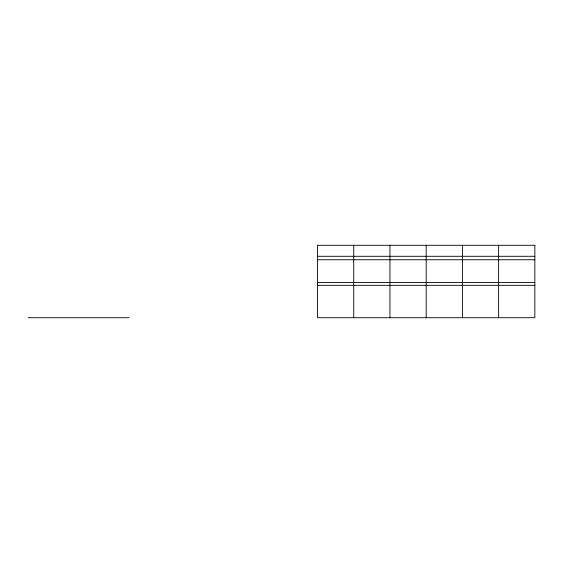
<?xml version="1.0" encoding="UTF-8"?>
<svg xmlns="http://www.w3.org/2000/svg" width="563" height="563" viewBox="0 0 563 563"><rect width="100%" height="100%" fill="white"/><g stroke="black" fill="none" stroke-linecap="round" stroke-linejoin="round"><path stroke-width="0.84" d="M317.511 245.278L534.85 245.278M317.511 256.292L534.85 256.292M317.511 259.768L534.85 259.768M317.511 282.542L534.85 282.542M317.511 285.321L534.85 285.321M28.15 317.722L129.152 317.722M534.85 245.327L534.85 317.722L317.511 317.722L317.511 245.327M498.628 245.327L498.628 317.722M462.406 245.327L462.406 317.722M426.184 245.327L426.184 317.722M389.955 245.327L389.955 317.722M353.733 245.327L353.733 317.722"/></g></svg>
